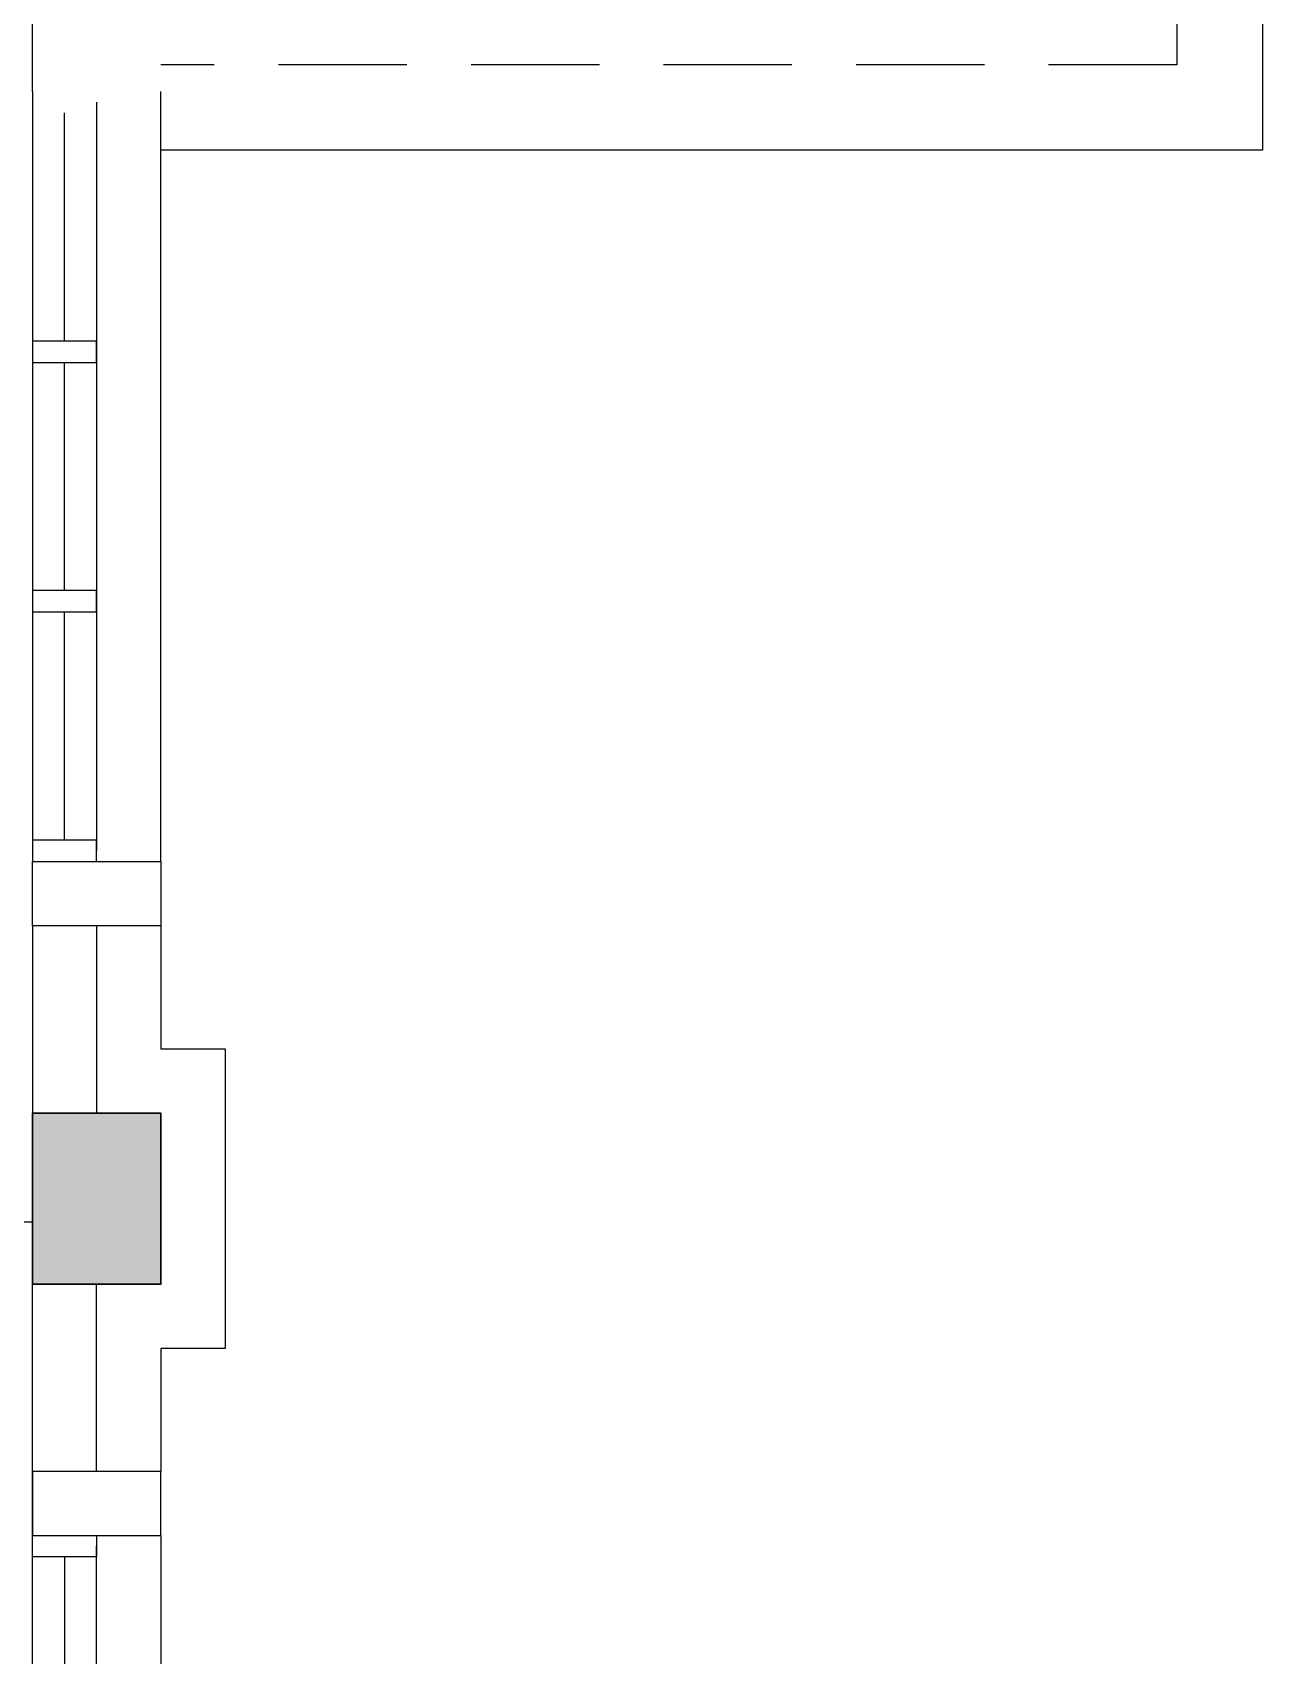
# Model space of a CAD drawing. Header units: inches. Extents: x 16928 to 514628, y -1471 to 241387.
# Drawn here: x 316867 to 319742, y 35413 to 39206 of the extents above; entities that cross this region are included whole.
import ezdxf

# ---------------------------------------------------------------- set-up
doc = ezdxf.new("R2010")
doc.units = ezdxf.units.IN
doc.header["$MEASUREMENT"] = 0
doc.linetypes.add('HIDDEN', pattern=[0.375, 0.25, -0.125])
doc.layers.add('COLUMN', color=8, linetype='Continuous', lineweight=30)
for name, color, linetype in [('LW', 2, 'Continuous'), ('partition', 8, 'Continuous'), ('WALL', 1, 'Continuous'), ('WIN', 9, 'Continuous')]:
    doc.layers.add(name, color=color, linetype=linetype)

msp = doc.modelspace()

# ---------------------------------------------------------------- linework, layer by layer
at = {"layer": 'COLUMN'}
msp.add_lwpolyline([(317167.5, 36680.5), (316867.5, 36680.5), (316867.5, 36280.5), (317167.5, 36280.5)], close=True, dxfattribs=at)
msp.add_solid([(317167.5, 36680.5), (316867.5, 36680.5), (317167.5, 36280.5), (316867.5, 36280.5)], dxfattribs=at)
at = {"layer": 'LW'}
for p, q in [((319742.5, 52530.5), (319742.5, 38930.5)), ((317167.5, 37268), (317167.5, 39068)), ((319742.5, 38930.5), (317167.5, 38930.5)), ((317167.5, 35693), (317167.5, 33893))]:
    msp.add_line(p, q, dxfattribs=at)
at = {"layer": 'LW', "linetype": 'HIDDEN', "ltscale": 1200}
for p, q in [((319542.5, 52330.5), (319542.5, 39130.5)), ((319542.5, 39130.5), (317167.5, 39130.5))]:
    msp.add_line(p, q, dxfattribs=at)
at = {"layer": 'LW'}
for points in [[(317167.5, 37118), (317167.5, 36830.5), (317317.5, 36830.5), (317317.5, 36130.5), (317167.5, 36130.5), (317167.5, 35843)], [(317092.5, 36680.5), (317167.5, 36680.5), (317167.5, 36280.5), (317092.5, 36280.5)]]:
    msp.add_lwpolyline(points, dxfattribs=at)
at = {"layer": 'partition'}
msp.add_line((316867.5, 36425.5), (312867.5, 36425.5), dxfattribs=at)
at = {"layer": 'WALL'}
for p, q in [((316867.5, 39068), (316867.5, 39805.5)), ((316867.5, 37118), (316867.5, 36680.5)), ((317017.5, 37118), (317017.5, 36680.5)), ((316867.5, 35693), (316867.5, 36280.5)), ((317017.5, 35843), (317017.5, 36280.5))]:
    msp.add_line(p, q, dxfattribs=at)
for points in [[(316867.5, 37118), (316867.5, 37268), (317167.5, 37268), (317167.5, 37118)], [(316867.5, 35843), (316867.5, 35693), (317167.5, 35693), (317167.5, 35843)]]:
    msp.add_lwpolyline(points, close=True, dxfattribs=at)
at = {"layer": 'WIN'}
for p, q in [((316867.5, 39068), (316867.5, 37268)), ((317017.5, 39043), (317017.5, 37293)), ((316942.5, 38484.7), (316942.5, 39018)), ((316942.5, 37901.4), (316942.5, 38434.7)), ((316942.5, 37318), (316942.5, 37851.4)), ((316867.5, 33893), (316867.5, 35693)), ((317017.5, 33918), (317017.5, 35668)), ((316942.5, 35643), (316942.5, 35109.7))]:
    msp.add_line(p, q, dxfattribs=at)
for points in [[(317017.5, 38434.7), (317017.5, 38484.7), (316867.5, 38484.7), (316867.5, 38434.7)], [(317017.5, 37851.4), (317017.5, 37901.4), (316867.5, 37901.4), (316867.5, 37851.4)], [(317017.5, 37268), (317017.5, 37318), (316867.5, 37318), (316867.5, 37268)], [(317017.5, 35693), (317017.5, 35643), (316867.5, 35643), (316867.5, 35693)]]:
    msp.add_lwpolyline(points, close=True, dxfattribs=at)

doc.saveas('drawing.dxf')
